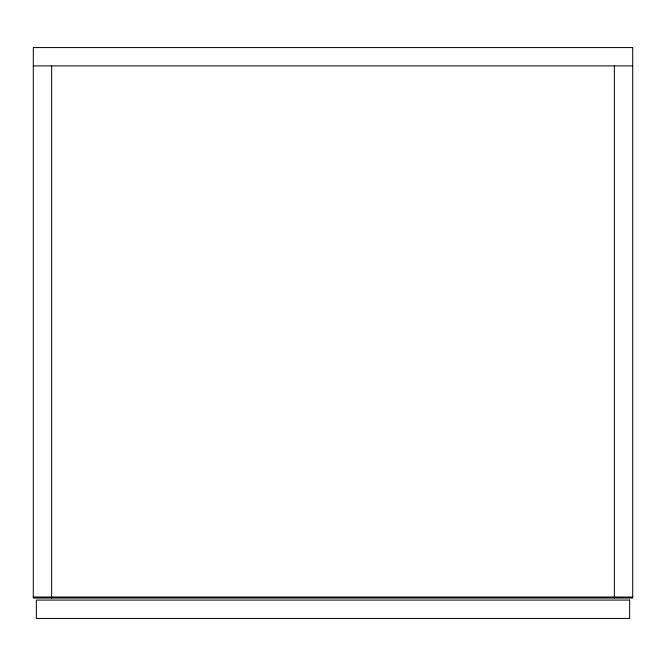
<?xml version="1.0" encoding="UTF-8"?>
<svg xmlns="http://www.w3.org/2000/svg" width="666" height="666" viewBox="0 0 666 666"><rect width="100%" height="100%" fill="white"/><g stroke="black" fill="none" stroke-linecap="round" stroke-linejoin="round"><path stroke-width="1" d="M33.3 65.917L632.7 65.917M33.3 597.019L632.7 597.019M614.352 65.917L614.352 598.043M51.648 65.917L51.648 598.043M632.7 47.569L33.3 47.569L33.3 598.043L632.7 598.043L632.7 47.569M629.645 600.083L36.355 600.083L36.355 618.431L629.645 618.431L629.645 600.083"/></g></svg>
